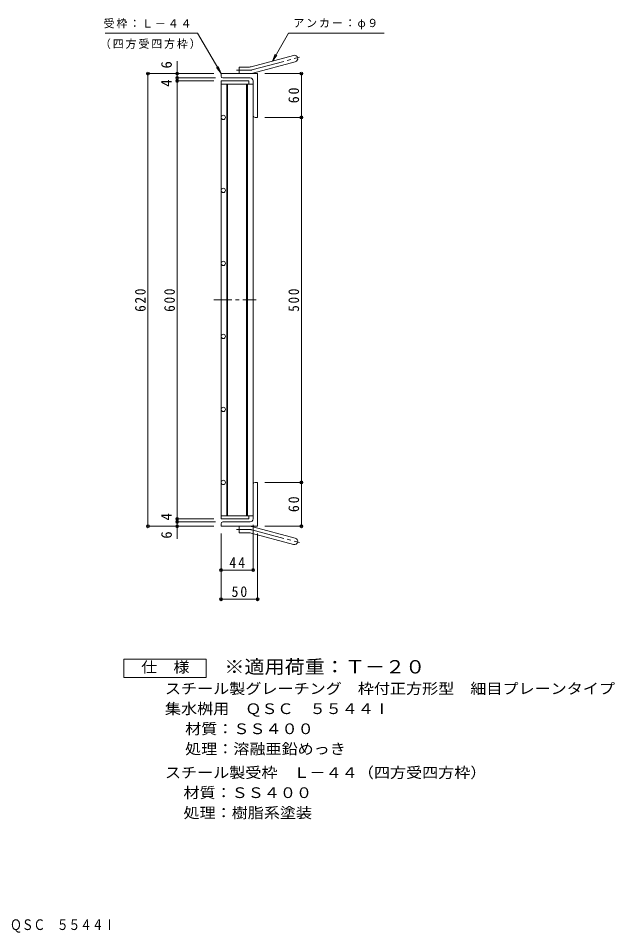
# Model space of a CAD drawing. Units: millimetres at full size, sheet at 1:5. Extents: x -762 to 901, y -685 to 681.
# Drawn here: x 85 to 901, y -685 to 568 of the extents above; entities that cross this region are included whole.
import ezdxf
from ezdxf.enums import TextEntityAlignment as Align

# ---------------------------------------------------------------- set-up
doc = ezdxf.new("R2010")
doc.units = ezdxf.units.MM
doc.header["$LTSCALE"] = 5
doc.header["$PDMODE"] = 32
doc.header["$PDSIZE"] = 4
doc.linetypes.add('CHAIN1', pattern=[8, 5, -1, 1, -1])
doc.linetypes.add('CHAIN2', pattern=[12, 9, -1, 1, -1])
for name, color, linetype, lineweight in [('E-1', 2, 'Continuous', 9), ('E-2', 3, 'Continuous', 9), ('E-4', 7, 'Continuous', 9), ('E-5', 7, 'Continuous', 9), ('F-4_F-4ﾚｲﾔ', 2, 'Continuous', 9)]:
    doc.layers.add(name, color=color, linetype=linetype, lineweight=lineweight)
doc.layers.add('F-5_F-5ﾚｲﾔ', color=2, linetype='Continuous')
doc.styles.add('ＭＳ ゴシック', font='')
doc.styles.get('ＭＳ ゴシック').set_extended_font_data('MS Gothic')

msp = doc.modelspace()

# ---------------------------------------------------------------- linework, layer by layer
at = {"layer": 'E-1'}
for p, q in [((403.247, 501.072), (461.437, 516.664)), ((405.576, 492.378), (463.767, 507.971)), ((362.102, 488.265), (362.102, 491.765)), ((412.102, 491.765), (362.102, 491.765)), ((387.102, 491.765), (387.102, 500.765)), ((400.917, 500.765), (387.102, 500.765)), ((412.102, 491.765), (412.102, 431.765)), ((402.102, 485.765), (364.602, 485.765)), ((406.102, 481.765), (406.102, 434.265)), ((408.602, 431.765), (412.102, 431.765)), ((406.102, -118.235), (406.102, -70.735)), ((408.602, -68.236), (412.102, -68.236)), ((412.102, -128.236), (412.102, -68.236)), ((362.102, -124.736), (362.102, -128.236)), ((402.102, -122.235), (364.602, -122.235)), ((412.102, -128.236), (362.102, -128.236)), ((387.102, -128.236), (387.102, -137.236)), ((400.917, -137.236), (387.102, -137.236)), ((403.247, -137.542), (461.437, -153.134)), ((405.576, -128.849), (463.767, -144.441))]:
    msp.add_line(p, q, dxfattribs=at)
at = {"layer": 'E-1', "linetype": 'CHAIN2'}
for p, q in [((404.411, 496.725), (469.578, 514.186)), ((400.917, 496.265), (383.297, 496.265)), ((400.917, -132.735), (383.297, -132.735)), ((404.411, -133.195), (469.578, -150.657))]:
    msp.add_line(p, q, dxfattribs=at)
at = {"layer": 'E-1'}
for centre, radius, start, end in [((462.602, 512.317), 4.5, 285.00014, 104.99991), ((400.917, 509.765), 9, 270, 285.00002), ((400.917, 509.765), 18, 270, 285), ((364.602, 488.265), 2.5, 180, 270), ((402.102, 481.765), 4, 0, 90), ((408.602, 434.265), 2.5, 180, 270), ((408.602, -70.735), 2.5, 90, 180), ((364.602, -124.736), 2.5, 90, 180), ((402.102, -118.235), 4, 270, 0), ((400.917, -146.235), 18, 75, 90), ((400.917, -146.235), 9, 74.99998, 90), ((462.602, -148.788), 4.5, 255.00009, 74.99986)]:
    msp.add_arc(centre, radius, start, end, dxfattribs=at)
at = {"layer": 'E-1', "linetype": 'CHAIN2'}
for centre, start, end in [((400.917, 509.765), 270, 284.99995), ((400.917, -146.235), 75.00005, 90)]:
    msp.add_arc(centre, 13.5, start, end, dxfattribs=at)
at = {"layer": 'E-2'}
for p, q in [((362.102, 481.765), (362.102, -118.235)), ((362.102, 477.265), (406.102, 477.265)), ((370.102, 477.265), (370.102, -113.735)), ((371.102, 477.265), (371.102, -113.735)), ((397.102, 477.265), (397.102, -113.735)), ((398.102, 477.265), (398.102, -113.735)), ((406.102, 477.265), (406.102, -113.735)), ((362.102, -113.735), (406.102, -113.735)), ((362.102, -118.235), (400.102, -118.235)), ((400.102, -113.735), (400.102, -118.235))]:
    msp.add_line(p, q, dxfattribs=at)
at = {"layer": 'E-2', "linetype": 'CHAIN1'}
msp.add_line((352.102, 181.765), (410.102, 181.765), dxfattribs=at)
at = {"layer": 'E-2'}
msp.add_lwpolyline([(362.102, 481.765), (400.102, 481.765), (400.102, 477.265)], dxfattribs=at)
for centre in [(365.102, 431.765), (365.102, 331.765), (365.102, 231.765), (365.102, 131.765), (365.102, 31.765), (365.102, -68.235)]:
    msp.add_circle(centre, 3, dxfattribs=at)
at = {"layer": 'E-4'}
for p, q in [((302.102, 491.765), (302.102, 508.765)), ((260.602, 491.765), (352.102, 491.765)), ((262.102, 491.765), (262.102, -128.235)), ((302.102, 491.765), (302.102, 485.765)), ((473.602, 491.765), (422.102, 491.765)), ((472.102, 491.765), (472.102, 431.765)), ((300.602, 485.765), (354.602, 485.765)), ((300.602, 481.765), (352.102, 481.765)), ((302.102, 485.765), (302.102, 481.765)), ((302.102, 481.765), (302.102, -118.235)), ((473.602, 431.765), (422.102, 431.765)), ((472.102, 431.765), (472.102, -68.235)), ((473.602, -68.235), (422.102, -68.235)), ((472.102, -68.235), (472.102, -128.235)), ((300.602, -118.235), (352.102, -118.235)), ((300.602, -122.235), (354.602, -122.235)), ((302.102, -118.235), (302.102, -122.235)), ((302.102, -122.235), (302.102, -128.235)), ((260.602, -128.235), (352.102, -128.235)), ((302.102, -128.235), (302.102, -145.235)), ((406.102, -189.735), (406.102, -126.235)), ((473.602, -128.235), (422.102, -128.235)), ((362.102, -229.735), (362.102, -138.235)), ((412.102, -229.735), (412.102, -138.235)), ((362.102, -188.235), (406.102, -188.235)), ((362.102, -228.235), (412.102, -228.235))]:
    msp.add_line(p, q, dxfattribs=at)
for p in [(262.102, 491.765), (302.102, 491.765), (472.102, 491.765), (302.102, 485.765), (302.102, 481.765), (472.102, 431.765), (472.102, -68.235), (302.102, -118.235), (302.102, -122.235), (262.102, -128.235), (302.102, -128.235), (472.102, -128.235), (362.102, -188.235), (406.102, -188.235), (362.102, -228.235), (412.102, -228.235)]:
    msp.add_point(p, dxfattribs=at)
at = {"layer": 'E-5'}
for p, q in [((203.409, 547.327), (330.024, 547.327)), ((362.102, 491.765), (330.024, 547.327)), ((432.342, 508.868), (454.546, 547.327)), ((454.546, 547.327), (585.485, 547.327)), ((432.342, 508.868), (436.328, 518.492)), ((432.342, 508.868), (438.683, 517.132)), ((362.102, 491.765), (358.116, 501.389)), ((362.102, 491.765), (355.761, 500.029))]:
    msp.add_line(p, q, dxfattribs=at)
at = {"layer": 'F-4_F-4ﾚｲﾔ'}
msp.add_lwpolyline([(229.111, -335.394), (229.111, -310.394), (341.611, -310.394), (341.611, -335.394)], close=True, dxfattribs=at)

# ---------------------------------------------------------------- texts
at = {"layer": 'E-4', "color": 2, "style": 'ＭＳ ゴシック'}
for s, p in [('6', (299.102, 498.765)), ('4', (299.102, 473.765)), ('4', (299.102, -120.235)), ('6', (299.102, -145.235))]:
    msp.add_text(s, height=14.66, rotation=90, dxfattribs=at).set_placement(p, align=Align.BOTTOM_LEFT)
at = {"layer": 'E-4', "color": 2, "char_height": 14.66, "attachment_point": 7, "rotation": 90, "style": 'ＭＳ ゴシック'}
for s, insert in [('\\T1.27;\\W0.95;60', (469.102, 451.14)), ('\\T1.27;\\W0.9;620', (259.102, 165.515)), ('\\T1.27;\\W0.9;600', (299.102, 165.515)), ('\\T1.27;\\W0.9;500', (469.102, 165.515)), ('\\T1.27;\\W0.95;60', (469.102, -108.86))]:
    msp.add_mtext(s, dxfattribs=dict(at, insert=insert))
at = {"layer": 'E-4', "color": 2, "char_height": 14.66, "attachment_point": 7, "style": 'ＭＳ ゴシック'}
for s, insert in [('\\T1.27;\\W0.95;44', (373.477, -185.235)), ('\\T1.27;\\W0.95;50', (376.477, -225.235))]:
    msp.add_mtext(s, dxfattribs=dict(at, insert=insert))
at = {"layer": 'E-5', "char_height": 11, "attachment_point": 7, "style": 'ＭＳ ゴシック'}
for s, insert in [('\\T1.17;受枠：Ｌ－４４', (201.417, 553.641)), ('\\T1.17;アンカー：φ９', (461.076, 552.44)), ('\\T1.17;（四方受四方枠）', (196.33, 525.455))]:
    msp.add_mtext(s, dxfattribs=dict(at, insert=insert))
at = {"layer": 'F-4_F-4ﾚｲﾔ', "style": 'ＭＳ ゴシック', "width": 1.1}
for s, p in [('仕\u3000様', (252.861, -332.894)), ('スチール製グレーチング\u3000枠付正方形型\u3000細目プレーンタイプ', (285.361, -362.354)), ('集水桝用\u3000ＱＳＣ\u3000５５４４Ⅰ', (285.361, -389.855)), ('材質：ＳＳ４００', (312.967, -417.353)), ('処理：溶融亜鉛めっき', (312.967, -444.854)), ('スチール製受枠\u3000Ｌ－４４（四方受四方枠）', (285.361, -477.354)), ('材質：ＳＳ４００', (310.718, -504.854)), ('処理：樹脂系塗装', (310.718, -532.354))]:
    msp.add_text(s, height=14.66, dxfattribs=at).set_placement(p, align=Align.BOTTOM_LEFT)
at = {"layer": 'F-5_F-5ﾚｲﾔ', "color": 3, "style": 'ＭＳ ゴシック', "width": 1.1}
msp.add_text('※適用荷重：Ｔ－２０', height=18.33, dxfattribs=at).set_placement((366.611, -335.394), align=Align.BOTTOM_LEFT)
at = {"layer": 'F-5_F-5ﾚｲﾔ', "style": 'ＭＳ ゴシック', "width": 0.8}
msp.add_text('スチール製グレーチング\u3000枠付正方形型\u3000細目プレーンタイプ\u3000集水桝用\u3000ＱＳＣ\u3000５５４４Ⅰ', height=14.66, dxfattribs=at).set_placement((-470.5, -685.652), align=Align.BOTTOM_LEFT)

doc.saveas('drawing.dxf')
